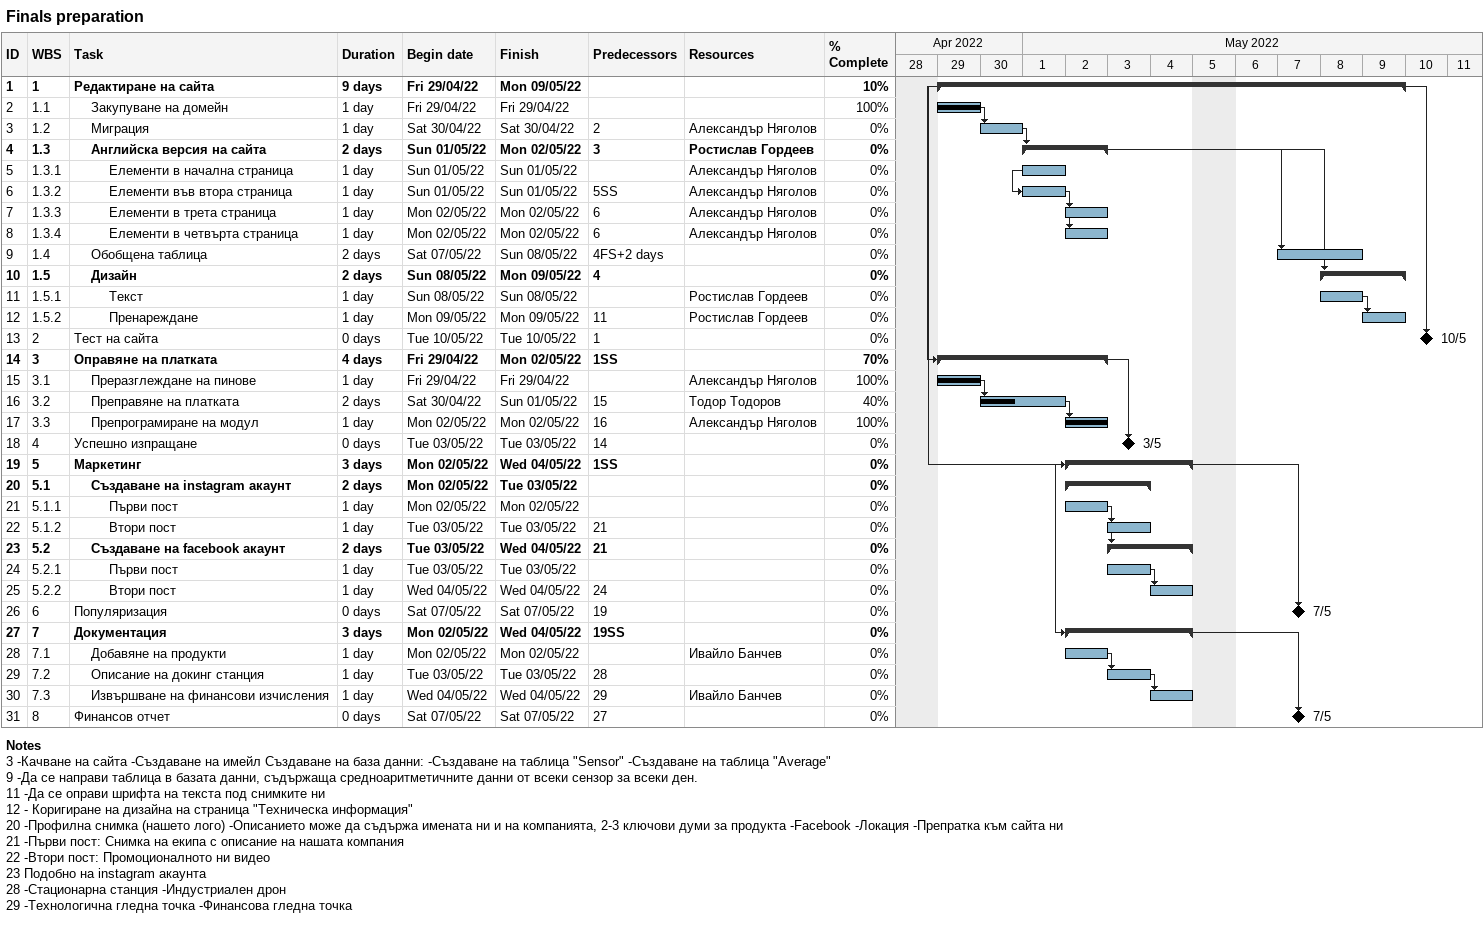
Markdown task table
Finals preparation

| ID | WBS | Task | Duration | Start | Finish | Predecessors | Resources | % complete |
|---|---|---|---|---|---|---|---|---|
| 1 | 1 | **Редактиране на сайта** | 9d | 2022-04-29 | 2022-05-09 |  |  | 10 |
| 2 | 1.1 | Закупуване на домейн | 1d | 2022-04-29 | 2022-04-29 |  |  | 100 |
| 3 | 1.2 | Миграция | 1d | 2022-04-30 | 2022-04-30 | 2 | Александър Няголов | 0 |
| 4 | 1.3 | **Английска версия на сайта** | 2d | 2022-05-01 | 2022-05-02 | 3 | Ростислав Гордеев | 0 |
| 5 | 1.3.1 | Елементи в начална страница | 1d | 2022-05-01 | 2022-05-01 |  | Александър Няголов | 0 |
| 6 | 1.3.2 | Елементи във втора страница | 1d | 2022-05-01 | 2022-05-01 | 5SS | Александър Няголов | 0 |
| 7 | 1.3.3 | Елементи в трета страница | 1d | 2022-05-02 | 2022-05-02 | 6 | Александър Няголов | 0 |
| 8 | 1.3.4 | Елементи в четвърта страница | 1d | 2022-05-02 | 2022-05-02 | 6 | Александър Няголов | 0 |
| 9 | 1.4 | Обобщена таблица | 2d | 2022-05-07 | 2022-05-08 | 4FS+2d |  | 0 |
| 10 | 1.5 | **Дизайн** | 2d | 2022-05-08 | 2022-05-09 | 4 |  | 0 |
| 11 | 1.5.1 | Текст | 1d | 2022-05-08 | 2022-05-08 |  | Ростислав Гордеев | 0 |
| 12 | 1.5.2 | Пренареждане | 1d | 2022-05-09 | 2022-05-09 | 11 | Ростислав Гордеев | 0 |
| 13 | 2 | Тест на сайта | 0d | 2022-05-10 | 2022-05-10 | 1 |  | 0 |
| 14 | 3 | **Оправяне на платката** | 4d | 2022-04-29 | 2022-05-02 | 1SS |  | 70 |
| 15 | 3.1 | Преразглеждане на пинове | 1d | 2022-04-29 | 2022-04-29 |  | Александър Няголов | 100 |
| 16 | 3.2 | Преправяне на платката | 2d | 2022-04-30 | 2022-05-01 | 15 | Тодор Тодоров | 40 |
| 17 | 3.3 | Препрограмиране на модул | 1d | 2022-05-02 | 2022-05-02 | 16 | Александър Няголов | 100 |
| 18 | 4 | Успешно изпращане | 0d | 2022-05-03 | 2022-05-03 | 14 |  | 0 |
| 19 | 5 | **Маркетинг** | 3d | 2022-05-02 | 2022-05-04 | 1SS |  | 0 |
| 20 | 5.1 | **Създаване на instagram акаунт** | 2d | 2022-05-02 | 2022-05-03 |  |  | 0 |
| 21 | 5.1.1 | Първи пост | 1d | 2022-05-02 | 2022-05-02 |  |  | 0 |
| 22 | 5.1.2 | Втори пост | 1d | 2022-05-03 | 2022-05-03 | 21 |  | 0 |
| 23 | 5.2 | **Създаване на facebook акаунт** | 2d | 2022-05-03 | 2022-05-04 | 21 |  | 0 |
| 24 | 5.2.1 | Първи пост | 1d | 2022-05-03 | 2022-05-03 |  |  | 0 |
| 25 | 5.2.2 | Втори пост | 1d | 2022-05-04 | 2022-05-04 | 24 |  | 0 |
| 26 | 6 | Популяризация | 0d | 2022-05-07 | 2022-05-07 | 19 |  | 0 |
| 27 | 7 | **Документация** | 3d | 2022-05-02 | 2022-05-04 | 19SS |  | 0 |
| 28 | 7.1 | Добавяне на продукти | 1d | 2022-05-02 | 2022-05-02 |  | Ивайло Банчев | 0 |
| 29 | 7.2 | Описание на докинг станция | 1d | 2022-05-03 | 2022-05-03 | 28 |  | 0 |
| 30 | 7.3 | Извършване на финансови изчисления | 1d | 2022-05-04 | 2022-05-04 | 29 | Ивайло Банчев | 0 |
| 31 | 8 | Финансов отчет | 0d | 2022-05-07 | 2022-05-07 | 27 |  | 0 |

Notes
- 3: -Качване на сайта -Създаване на имейл Създаване на база данни: -Създаване на таблица "Sensor" -Създаване на таблица "Average"
- 9: -Да се направи таблица в базата данни, съдържаща средноаритметичните данни от всеки сензор за всеки ден.
- 11: -Да се оправи шрифта на текста под снимките ни
- 12: - Коригиране на дизайна на страница "Техническа информация"
- 20: -Профилна снимка (нашето лого) -Описанието може да съдържа имената ни и на компанията, 2-3 ключови думи за продукта -Facebook -Локация -Препратка към сайта ни
- 21: -Първи пост: Снимка на екипа с описание на нашата компания
- 22: -Втори пост: Промоционалното ни видео
- 23: Подобно на instagram акаунта
- 28: -Стационарна станция -Индустриален дрон
- 29: -Технологична гледна точка -Финансова гледна точка
